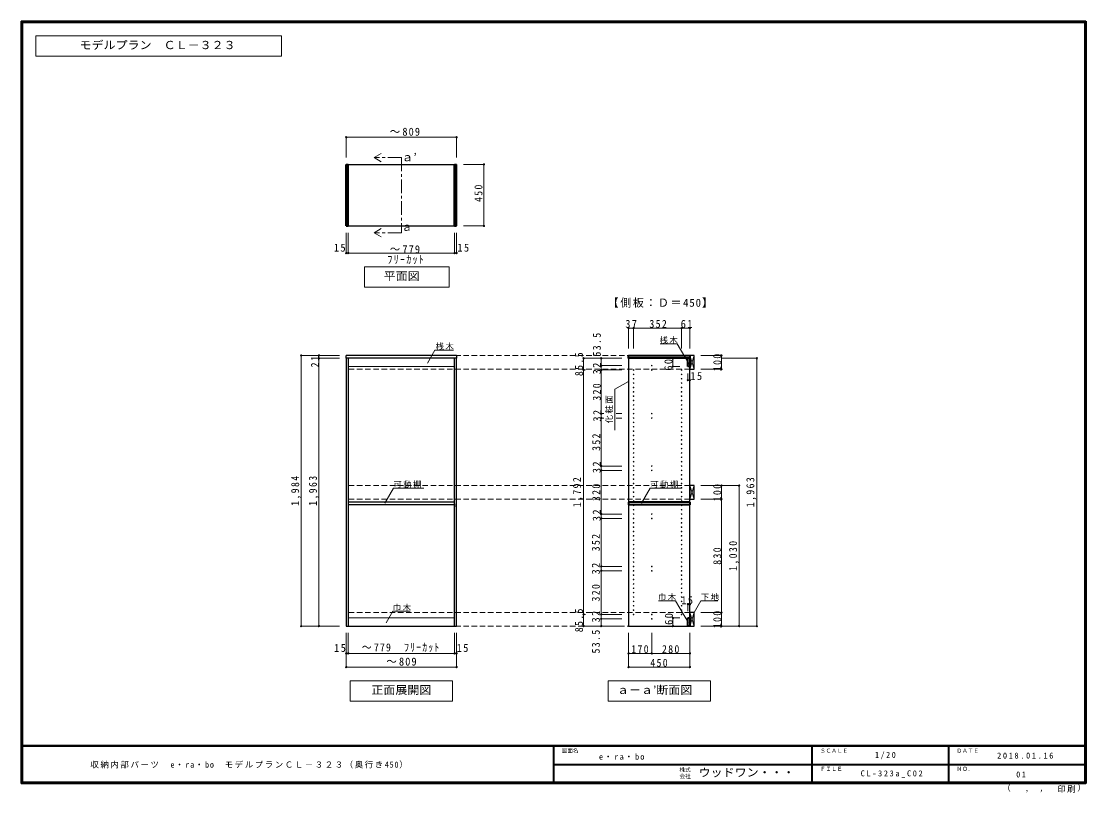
# Model space of a CAD drawing. Units: millimetres at full size, sheet at 1:20. Extents: x -3922 to 3878, y -2932 to 2722.
import ezdxf
from ezdxf.enums import TextEntityAlignment as Align

# ---------------------------------------------------------------- set-up
doc = ezdxf.new("R2010")
doc.units = ezdxf.units.MM
doc.header["$LTSCALE"] = 20
doc.header["$PDMODE"] = 32
doc.header["$PDSIZE"] = 10
doc.linetypes.add('CHAIN1', pattern=[8, 5, -1, 1, -1])
doc.linetypes.add('DASHED2', pattern=[3, 2, -1])
for name, color, linetype, lineweight in [('0-2', 2, 'Continuous', 35), ('0-3_固定棚', 3, 'Continuous', 25), ('0-5_側板', 4, 'Continuous', 9), ('0-7_桟木・巾木', 2, 'Continuous', 35), ('0-8', 3, 'Continuous', 25), ('0-A_文字', 7, 'Continuous', 18), ('0-B_寸法', 7, 'Continuous', 9), ('F-1_枠', 6, 'Continuous', 40)]:
    doc.layers.add(name, color=color, linetype=linetype, lineweight=lineweight)
doc.layers.add('F-A_文字', color=7, linetype='Continuous')
doc.styles.add('ＭＳ ゴシック', font='')
doc.styles.get('ＭＳ ゴシック').set_extended_font_data('MS Gothic')

msp = doc.modelspace()

# ---------------------------------------------------------------- linework, layer by layer
at = {"layer": '0-2'}
for p, q in [((-1541.03, 1222.73), (-1541.03, 1672.73)), ((-1541.03, 1672.73), (-1526.03, 1672.73)), ((-1526.03, 1222.73), (-1526.03, 1672.73)), ((-747.03, 1222.73), (-747.03, 1672.73)), ((-747.03, 1672.73), (-732.03, 1672.73)), ((-732.03, 1222.73), (-732.03, 1672.73)), ((-1541.03, 1222.73), (-1526.03, 1222.73)), ((-747.03, 1222.73), (-732.03, 1222.73)), ((527.97, 272.73), (977.97, 272.73)), ((977.97, 272.73), (977.97, 251.73))]:
    msp.add_line(p, q, dxfattribs=at)
at = {"layer": '0-2', "color": 3, "lineweight": 25}
for p, q in [((-1541.03, 251.73), (-1541.03, 272.73)), ((-732.03, 272.73), (-1541.03, 272.73)), ((-1541.03, 251.73), (-1541.03, -1711.27)), ((-732.03, 251.73), (-1541.03, 251.73)), ((-1526.03, 251.73), (-1526.03, -1711.27)), ((-747.03, -1711.27), (-747.03, 251.73)), ((-732.03, 272.73), (-732.03, 251.73)), ((-732.03, -1711.27), (-732.03, 251.73)), ((-1541.03, -1711.27), (-732.03, -1711.27))]:
    msp.add_line(p, q, dxfattribs=at)
at = {"layer": '0-2'}
msp.add_lwpolyline([(977.97, 251.73), (527.97, 251.73), (527.97, 272.73)], dxfattribs=at)
at = {"layer": '0-3_固定棚'}
for p, q in [((-1526.03, 1672.73), (-747.03, 1672.73)), ((-1526.03, 1222.73), (-747.03, 1222.73)), ((-747.03, -802.27), (-1526.03, -802.27)), ((-1526.03, -815.27), (-1526.03, -836.27)), ((-747.03, -823.27), (-1526.03, -823.27)), ((-747.03, -815.27), (-747.03, -836.27))]:
    msp.add_line(p, q, dxfattribs=at)
at = {"layer": '0-3_固定棚', "color": 2, "lineweight": 35}
for p, q in [((977.97, -802.27), (527.97, -802.27)), ((527.97, -802.27), (527.97, -823.27)), ((977.97, -823.27), (527.97, -823.27)), ((977.97, -802.27), (977.97, -823.27))]:
    msp.add_line(p, q, dxfattribs=at)
at = {"layer": '0-5_側板', "color": 3, "lineweight": 25}
for p, q in [((977.97, 251.73), (527.97, 251.73)), ((977.97, -1711.27), (977.97, 251.73))]:
    msp.add_line(p, q, dxfattribs=at)
msp.add_lwpolyline([(527.97, 251.73), (527.97, -1711.27), (977.97, -1711.27)], dxfattribs=at)
at = {"layer": '0-5_側板'}
for centre in [(564.97, 166.23), (697.97, 198.23), (697.97, 166.23), (916.97, 166.23), (564.97, 134.23), (564.97, 102.23), (916.97, 134.23), (916.97, 102.23), (564.97, 70.23), (564.97, 38.23), (564.97, 6.23), (916.97, 70.23), (916.97, 38.23), (916.97, 6.23), (564.97, -25.77), (564.97, -57.77), (916.97, -25.77), (916.97, -57.77), (564.97, -89.77), (564.97, -121.77), (564.97, -153.77), (697.97, -153.77), (916.97, -89.77), (916.97, -121.77), (916.97, -153.77), (564.97, -185.77), (564.97, -217.77), (697.97, -185.77), (916.97, -185.77), (916.97, -217.77), (564.97, -249.77), (564.97, -281.77), (564.97, -313.77), (916.97, -249.77), (916.97, -281.77), (916.97, -313.77), (564.97, -345.77), (564.97, -377.77), (916.97, -345.77), (916.97, -377.77), (564.97, -409.77), (564.97, -441.77), (916.97, -409.77), (916.97, -441.77), (564.97, -473.77), (564.97, -505.77), (564.97, -537.77), (697.97, -537.77), (916.97, -473.77), (916.97, -505.77), (916.97, -537.77), (564.97, -569.77), (564.97, -601.77), (697.97, -569.77), (916.97, -569.77), (916.97, -601.77), (564.97, -633.77), (564.97, -665.77), (564.97, -697.77), (916.97, -633.77), (916.97, -665.77), (916.97, -697.77), (564.97, -729.77), (564.97, -761.77), (916.97, -729.77), (916.97, -761.77), (564.97, -793.77), (564.97, -825.77), (564.97, -857.77), (916.97, -793.77), (916.97, -825.77), (916.97, -857.77), (564.97, -889.77), (564.97, -921.77), (697.97, -889.77), (697.97, -921.77), (916.97, -889.77), (916.97, -921.77), (564.97, -953.77), (564.97, -985.77), (916.97, -953.77), (916.97, -985.77), (564.97, -1017.77), (564.97, -1049.77), (564.97, -1081.77), (916.97, -1017.77), (916.97, -1049.77), (916.97, -1081.77), (564.97, -1113.77), (564.97, -1145.77), (916.97, -1113.77), (916.97, -1145.77), (564.97, -1177.77), (564.97, -1209.77), (564.97, -1241.77), (916.97, -1177.77), (916.97, -1209.77), (916.97, -1241.77), (564.97, -1273.77), (564.97, -1305.77), (697.97, -1273.77), (697.97, -1305.77), (916.97, -1273.77), (916.97, -1305.77), (564.97, -1337.77), (564.97, -1369.77), (564.97, -1401.77), (916.97, -1337.77), (916.97, -1369.77), (916.97, -1401.77), (564.97, -1433.77), (564.97, -1465.77), (916.97, -1433.77), (916.97, -1465.77), (564.97, -1497.77), (564.97, -1529.77), (564.97, -1561.77), (916.97, -1497.77), (916.97, -1529.77), (916.97, -1561.77), (564.97, -1593.77), (564.97, -1625.77), (697.97, -1625.77), (916.97, -1593.77), (916.97, -1625.77), (697.97, -1657.77)]:
    msp.add_circle(centre, 2.5, dxfattribs=at)
at = {"layer": '0-7_桟木・巾木'}
for p, q in [((977.97, 251.73), (962.97, 251.73)), ((962.97, 191.73), (962.97, 251.73)), ((977.97, 251.73), (977.97, 191.73)), ((962.97, -1651.27), (977.97, -1651.27)), ((977.97, -1651.27), (977.97, -1711.27))]:
    msp.add_line(p, q, dxfattribs=at)
at = {"layer": '0-7_桟木・巾木', "color": 7, "lineweight": 18}
for p, q in [((-747.03, 191.73), (-1526.03, 191.73)), ((-1526.03, -1651.27), (-747.03, -1651.27))]:
    msp.add_line(p, q, dxfattribs=at)
at = {"layer": '0-7_桟木・巾木'}
for points in [[(977.97, 191.73), (966.47, 191.73), (962.97, 191.73)], [(977.97, -1711.27), (962.97, -1711.27), (962.97, -1651.27)]]:
    msp.add_lwpolyline(points, dxfattribs=at)
at = {"layer": '0-8'}
for p, q in [((977.97, 272.73), (977.97, 172.73)), ((1007.97, 272.73), (977.97, 272.73)), ((1007.97, 172.73), (1007.97, 272.73)), ((977.97, 172.73), (1007.97, 172.73)), ((977.97, -681.27), (977.97, -781.27)), ((1007.97, -681.27), (977.97, -681.27)), ((1007.97, -781.27), (1007.97, -681.27)), ((977.97, -781.27), (1007.97, -781.27)), ((977.97, -1611.27), (977.97, -1711.27)), ((1007.97, -1611.27), (977.97, -1611.27)), ((1007.97, -1711.27), (1007.97, -1611.27)), ((977.97, -1711.27), (1007.97, -1711.27))]:
    msp.add_line(p, q, dxfattribs=at)
at = {"layer": '0-8', "color": 7, "lineweight": 18}
for p, q in [((977.97, 172.73), (1007.97, 272.73)), ((977.97, 272.73), (1007.97, 172.73)), ((977.97, -781.27), (1007.97, -681.27)), ((977.97, -681.27), (1007.97, -781.27)), ((977.97, -1711.27), (1007.97, -1611.27)), ((977.97, -1611.27), (1007.97, -1711.27))]:
    msp.add_line(p, q, dxfattribs=at)
at = {"layer": '0-A_文字'}
for p, q in [((-1336.53, 1722.73), (-1284.57, 1752.73)), ((-1336.53, 1722.73), (-1284.57, 1692.73)), ((-1336.53, 1172.73), (-1284.57, 1202.73)), ((-1336.53, 1172.73), (-1284.57, 1142.73)), ((-786.53, 922.73), (-786.53, 772.73)), ((-1406.53, 772.73), (-786.53, 772.73)), ((884.62, 358.32), (758.59, 358.32)), ((971.3, 208.2), (884.62, 358.32)), ((-945.44, 216.5), (-890.62, 311.47)), ((-756.03, 311.47), (-890.62, 311.47)), ((527.97, 82.66), (427.97, 24.93)), ((427.97, -275.07), (427.97, 24.93)), ((-1195.13, -700.12), (-1258.77, -810.35)), ((-1195.13, -700.12), (-971.41, -700.12)), ((686.74, -700.12), (623.1, -810.35)), ((686.74, -700.12), (910.46, -700.12)), ((1007.97, -1611.27), (1057.39, -1525.68)), ((1057.39, -1525.68), (1183.41, -1525.68)), ((-1248.3, -1686.83), (-1199.54, -1602.39)), ((-1199.54, -1602.39), (-1073.52, -1602.39)), ((-761.53, -2111.27), (-761.53, -2261.27)), ((1127.97, -2111.27), (1127.97, -2261.27)), ((-1511.53, -2261.27), (-761.53, -2261.27)), ((377.97, -2261.27), (1127.97, -2261.27))]:
    msp.add_line(p, q, dxfattribs=at)
at = {"layer": '0-A_文字', "linetype": 'CHAIN1'}
for p, q in [((-1136.53, 1722.73), (-1336.53, 1722.73)), ((-1136.53, 1722.73), (-1136.53, 1172.73)), ((-1136.53, 1172.73), (-1336.53, 1172.73))]:
    msp.add_line(p, q, dxfattribs=at)
at = {"layer": '0-A_文字'}
msp.add_lwpolyline([(-3815.36, 2465.63), (-2015.36, 2465.63), (-2015.36, 2615.63), (-3815.36, 2615.63)], close=True, dxfattribs=at)
for points in [[(-786.53, 922.73), (-1406.53, 922.73), (-1406.53, 772.73)], [(966.57, -1687.41), (873.19, -1525.68), (747.16, -1525.68)], [(-761.53, -2111.27), (-1511.53, -2111.27), (-1511.53, -2261.27)], [(1127.97, -2111.27), (377.97, -2111.27), (377.97, -2261.27)]]:
    msp.add_lwpolyline(points, dxfattribs=at)
at = {"layer": '0-B_寸法', "color": 4}
for p, q in [((-1541.03, 1872.73), (-732.03, 1872.73)), ((-1541.03, 1872.73), (-1541.03, 1722.73)), ((-732.03, 1872.73), (-732.03, 1722.73)), ((-532.03, 1672.73), (-682.03, 1672.73)), ((-532.03, 1672.73), (-532.03, 1222.73)), ((-1541.03, 1022.73), (-1541.03, 1172.73)), ((-1526.03, 1022.73), (-1526.03, 1172.73)), ((-747.03, 1022.73), (-747.03, 1172.73)), ((-732.03, 1022.73), (-732.03, 1172.73)), ((-532.03, 1222.73), (-682.03, 1222.73)), ((-1541.03, 1022.73), (-1526.03, 1022.73)), ((-1526.03, 1022.73), (-747.03, 1022.73)), ((-747.03, 1022.73), (-732.03, 1022.73)), ((527.97, 472.73), (527.97, 322.73)), ((527.97, 472.73), (977.97, 472.73)), ((564.97, 472.73), (564.97, 322.73)), ((916.97, 472.73), (916.97, 322.73)), ((977.97, 472.73), (977.97, 322.73)), ((-1871.03, 272.73), (-1871.03, -1711.27)), ((-1871.03, 272.73), (-1591.03, 272.73)), ((-1741.03, 272.73), (-1741.03, 251.73)), ((-1741.03, 251.73), (-1741.03, -1711.27)), ((-1741.03, 251.73), (-1591.03, 251.73)), ((197.97, 251.73), (197.97, -1711.27)), ((197.97, 251.73), (327.97, 251.73)), ((327.97, 251.73), (327.97, 198.23)), ((477.97, 251.73), (327.97, 251.73)), ((852.97, 251.73), (852.97, 191.73)), ((852.97, 251.73), (902.97, 251.73)), ((1207.97, 272.73), (1057.97, 272.73)), ((1207.97, 272.73), (1207.97, 172.73)), ((1467.97, 251.73), (1207.97, 251.73)), ((1467.97, 251.73), (1467.97, -1711.27)), ((197.97, 166.23), (212.98, 166.23)), ((327.97, 198.23), (327.97, 166.23)), ((477.97, 198.23), (327.97, 198.23)), ((327.97, 166.23), (327.97, -153.77)), ((477.97, 166.23), (327.97, 166.23)), ((852.97, 191.73), (902.97, 191.73)), ((1207.97, 172.73), (1057.97, 172.73)), ((962.97, 91.73), (962.97, 141.73)), ((962.97, 91.73), (977.97, 91.73)), ((977.97, 91.73), (977.97, 141.73)), ((327.97, -153.77), (327.97, -185.77)), ((346.46, -153.77), (327.97, -153.77)), ((477.97, -153.77), (438.22, -153.77)), ((327.97, -185.77), (327.97, -537.77)), ((346.46, -185.77), (327.97, -185.77)), ((477.97, -185.77), (438.22, -185.77)), ((327.97, -537.77), (327.97, -569.77)), ((477.97, -537.77), (327.97, -537.77)), ((327.97, -569.77), (327.97, -889.77)), ((477.97, -569.77), (327.97, -569.77)), ((1337.97, -681.27), (1057.97, -681.27)), ((1207.97, -781.27), (1207.97, -681.27)), ((1337.97, -1711.27), (1337.97, -681.27)), ((1207.97, -781.27), (1057.97, -781.27)), ((1207.97, -1611.27), (1207.97, -781.27)), ((327.97, -889.77), (327.97, -921.77)), ((477.97, -889.77), (327.97, -889.77)), ((477.97, -921.77), (327.97, -921.77)), ((327.97, -1273.77), (327.97, -921.77)), ((327.97, -1305.77), (327.97, -1273.77)), ((327.97, -1273.77), (477.97, -1273.77)), ((327.97, -1625.77), (327.97, -1305.77)), ((327.97, -1305.77), (477.97, -1305.77)), ((962.97, -1551.27), (977.97, -1551.27)), ((962.97, -1551.27), (962.97, -1601.27)), ((977.97, -1551.27), (977.97, -1601.27)), ((197.97, -1625.77), (212.98, -1625.77)), ((327.97, -1657.77), (327.97, -1625.77)), ((327.97, -1625.77), (477.97, -1625.77)), ((1207.97, -1611.27), (1057.97, -1611.27)), ((1207.97, -1711.27), (1207.97, -1611.27)), ((-1871.03, -1711.27), (-1591.03, -1711.27)), ((197.97, -1711.27), (327.97, -1711.27)), ((327.97, -1711.27), (327.97, -1657.77)), ((327.97, -1657.77), (477.97, -1657.77)), ((327.97, -1711.27), (477.97, -1711.27)), ((852.97, -1651.27), (852.97, -1711.27)), ((852.97, -1651.27), (902.97, -1651.27)), ((852.97, -1711.27), (902.97, -1711.27)), ((1467.97, -1711.27), (1057.97, -1711.27)), ((-1526.03, -1911.27), (-1526.03, -1761.27)), ((-747.03, -1911.27), (-747.03, -1761.27)), ((-732.03, -1911.27), (-732.03, -1761.27)), ((527.97, -2011.27), (527.97, -1761.27)), ((697.97, -1911.27), (697.97, -1761.27)), ((977.97, -2011.27), (977.97, -1761.27)), ((-1541.03, -2011.27), (-1541.03, -1911.27)), ((-747.03, -1911.27), (-1526.03, -1911.27)), ((-732.03, -1911.27), (-747.03, -1911.27)), ((-732.03, -2011.27), (-732.03, -1911.27)), ((527.97, -1911.27), (977.97, -1911.27)), ((-1541.03, -2011.27), (-732.03, -2011.27)), ((527.97, -2011.27), (977.97, -2011.27))]:
    msp.add_line(p, q, dxfattribs=at)
at = {"layer": '0-B_寸法', "color": 4, "linetype": 'DASHED2'}
for p, q in [((977.97, 272.73), (-1541.03, 272.73)), ((977.97, 172.73), (-1541.03, 172.73)), ((977.97, -681.27), (-1541.03, -681.27)), ((977.97, -781.27), (-1541.03, -781.27)), ((977.97, -1611.27), (-1541.03, -1611.27)), ((977.97, -1711.27), (-1541.03, -1711.27))]:
    msp.add_line(p, q, dxfattribs=at)
at = {"layer": '0-B_寸法', "color": 4}
msp.add_lwpolyline([(-1526.03, -1911.27), (-1541.03, -1911.27), (-1541.03, -1761.27)], dxfattribs=at)
at = {"layer": '0-B_寸法'}
for p in [(-1541.03, 1872.73), (-732.03, 1872.73), (-532.03, 1672.73), (-532.03, 1222.73), (-1541.03, 1022.73), (-1526.03, 1022.73), (-747.03, 1022.73), (-732.03, 1022.73), (527.97, 472.73), (564.97, 472.73), (916.97, 472.73), (977.97, 472.73), (-1871.03, 272.73), (-1741.03, 272.73), (-1741.03, 251.73), (197.97, 251.73), (327.97, 251.73), (852.97, 251.73), (1207.97, 272.73), (1467.97, 251.73), (197.97, 166.23), (327.97, 198.23), (327.97, 166.23), (852.97, 191.73), (1207.97, 172.73), (962.97, 91.73), (977.97, 91.73), (327.97, -153.77), (327.97, -185.77), (327.97, -537.77), (327.97, -569.77), (1207.97, -681.27), (1337.97, -681.27), (1207.97, -781.27), (327.97, -889.77), (327.97, -921.77), (327.97, -1273.77), (327.97, -1305.77), (962.97, -1551.27), (977.97, -1551.27), (197.97, -1625.77), (327.97, -1625.77), (1207.97, -1611.27), (-1871.03, -1711.27), (-1741.03, -1711.27), (197.97, -1711.27), (327.97, -1657.77), (327.97, -1711.27), (852.97, -1651.27), (852.97, -1711.27), (1207.97, -1711.27), (1337.97, -1711.27), (1467.97, -1711.27), (-1541.03, -1911.27), (-1526.03, -1911.27), (-747.03, -1911.27), (-732.03, -1911.27), (527.97, -1911.27), (697.97, -1911.27), (977.97, -1911.27), (-1541.03, -2011.27), (-732.03, -2011.27), (527.97, -2011.27), (977.97, -2011.27)]:
    msp.add_point(p, dxfattribs=at)
at = {"layer": 'F-1_枠'}
for p, q in [((-3922.03, 2722.29), (-3922.03, -2864.37)), ((-3922.03, 2722.29), (3877.97, 2722.29)), ((-3922.03, 2718.96), (3877.97, 2718.96)), ((-3922.03, 2715.63), (3877.97, 2715.63)), ((-3918.7, 2722.29), (-3918.7, -2864.37)), ((-3915.36, 2722.29), (-3915.36, -2864.37)), ((3871.3, 2722.29), (3871.3, -2864.37)), ((3874.63, 2722.29), (3874.63, -2864.37)), ((3877.97, 2722.29), (3877.97, -2864.37)), ((3877.97, -2587.71), (-3922.03, -2587.71)), ((3877.97, -2591.04), (-3922.03, -2591.04)), ((-22.03, -2591.04), (-22.03, -2857.71)), ((1871.3, -2591.04), (1871.3, -2857.71)), ((2871.3, -2591.04), (2871.3, -2857.71)), ((-22.03, -2724.37), (3871.3, -2724.38)), ((3877.97, -2857.71), (-3922.03, -2857.71)), ((3877.97, -2861.04), (-3922.03, -2861.04)), ((3877.97, -2864.37), (-3922.03, -2864.37))]:
    msp.add_line(p, q, dxfattribs=at)

# ---------------------------------------------------------------- texts
at = {"layer": '0-A_文字', "style": 'ＭＳ ゴシック', "width": 1.1}
for s, p in [('モデルプラン\u3000ＣＬ－３２３', (-3495.36, 2500.63)), ('ａ’', (-1136.53, 1678.62)), ('平面図', (-1266.53, 807.73)), ('正面展開図', (-1356.53, -2226.27)), ('ａ－ａ’断面図', (442.97, -2226.27))]:
    msp.add_text(s, height=58.65, dxfattribs=at).set_placement(p, align=Align.BOTTOM_LEFT)
at = {"layer": '0-A_文字', "style": 'ＭＳ ゴシック'}
msp.add_text('ａ', height=58.65, dxfattribs=at).set_placement((-1136.53, 1168.45), align=Align.BOTTOM_LEFT)
at = {"layer": '0-A_文字', "attachment_point": 7, "style": 'ＭＳ ゴシック'}
for s, insert, char_height in [('\\T1.15;【側板：Ｄ＝450】', (375.47, 622.73), 58.65), ('\\T1.17;桟木', (754.62, 358.32), 43.99), ('\\T1.17;桟木', (-886.03, 311.47), 43.99), ('\\T1.17;可動棚', (-1195.13, -700.12), 43.99), ('\\T1.17;可動棚', (686.74, -700.12), 43.99), ('\\T1.17;巾木', (743.19, -1525.68), 43.99), ('\\T1.17;下地', (1057.39, -1525.68), 43.99), ('\\T1.17;巾木', (-1199.54, -1602.39), 43.99), ('\\T1.28;\\W0.95;e・ra・bo', (311.3, -2691.04), 43.99)]:
    msp.add_mtext(s, dxfattribs=dict(at, insert=insert, char_height=char_height))
at = {"layer": '0-A_文字', "insert": (412.97, -225.07), "char_height": 43.99, "attachment_point": 7, "rotation": 90, "style": 'ＭＳ ゴシック'}
msp.add_mtext('\\T1.17;化粧面', dxfattribs=at)
at = {"layer": '0-B_寸法', "char_height": 58.65, "attachment_point": 7, "style": 'ＭＳ ゴシック'}
for s, insert in [('\\T1.21;\\W0.95;～809', (-1221.53, 1882.73)), ('\\T1.27;\\W0.95;15', (-1631.55, 1032.73)), ('\\T1.21;\\W0.95;～779', (-1221.53, 1020.91)), ('\\T1.27;\\W0.95;15', (-726.46, 1032.73)), ('\\T1.28;\\W0.9;ﾌﾘｰｶｯﾄ', (-1239.03, 942.03)), ('\\T1.27;\\W0.95;37', (503.97, 473.94)), ('\\T1.27;\\W0.9;352', (680.97, 473.94)), ('\\T1.27;\\W0.95;61', (909.97, 473.94)), ('\\T1.27;\\W0.95;15', (980.86, 91.73)), ('\\T1.27;\\W0.95;15', (914.12, -1551.27)), ('\\T1.27;\\W0.95;15', (-1629.37, -1901.27)), ('\\T1.23;\\W0.9;～779\u3000ﾌﾘｰｶｯﾄ', (-1426.53, -1901.27)), ('\\T1.27;\\W0.95;15', (-732.03, -1901.27)), ('\\T1.27;\\W0.9;170', (547.97, -1910.06)), ('\\T1.27;\\W0.9;280', (772.97, -1910.06)), ('\\T1.21;\\W0.95;～809', (-1246.53, -2001.27)), ('\\T1.27;\\W0.9;450', (687.43, -2010.06))]:
    msp.add_mtext(s, dxfattribs=dict(at, insert=insert))
at = {"layer": '0-B_寸法', "char_height": 58.65, "attachment_point": 7, "rotation": 90, "style": 'ＭＳ ゴシック'}
for s, insert in [('\\T1.27;\\W0.9;450', (-542.03, 1397.73)), ('\\T1.28;\\W0.9;53.5', (325.36, 264.81)), ('\\T1.27;\\W0.95;21', (-1741.03, 184.45)), ('\\T1.28;\\W0.9;85.5', (194.65, 121.48)), ('\\T1.27;\\W0.95;60', (849.77, 160.86)), ('\\T1.27;\\W0.9;100', (1207.97, 157.73)), ('\\T1.27;\\W0.95;32', (325.36, 134.1)), ('\\T1.27;\\W0.9;320', (325.36, -58.77)), ('\\T1.27;\\W0.95;32', (327.97, -212.27)), ('\\T1.27;\\W0.9;352', (321.06, -426.77)), ('\\T1.27;\\W0.95;32', (324.46, -589.89)), ('\\T1.28;\\W0.9;1,984', (-1871.03, -829.27)), ('\\T1.28;\\W0.9;1,963', (-1741.03, -829.27)), ('\\T1.28;\\W0.9;1,792', (194.65, -839.77)), ('\\T1.27;\\W0.9;320', (321.06, -794.77)), ('\\T1.27;\\W0.9;100', (1207.97, -796.27)), ('\\T1.28;\\W0.9;1,963', (1464.65, -839.77)), ('\\T1.27;\\W0.95;32', (324.46, -941.89)), ('\\T1.27;\\W0.9;352', (317.97, -1162.77)), ('\\T1.28;\\W0.9;1,030', (1337.97, -1306.27)), ('\\T1.27;\\W0.9;830', (1207.97, -1261.27)), ('\\T1.27;\\W0.95;32', (317.97, -1332.27)), ('\\T1.27;\\W0.9;320', (317.97, -1530.77)), ('\\T1.28;\\W0.9;85.5', (194.65, -1756.02)), ('\\T1.27;\\W0.95;32', (317.97, -1684.27)), ('\\T1.27;\\W0.95;60', (852.97, -1702.05)), ('\\T1.27;\\W0.9;100', (1207.97, -1726.27)), ('\\T1.28;\\W0.9;53.5', (317.97, -1911.84))]:
    msp.add_mtext(s, dxfattribs=dict(at, insert=insert))
at = {"layer": 'F-A_文字', "style": 'ＭＳ ゴシック'}
for s, height, p in [('図面名', 29.33, (37.97, -2647.71)), ('ＳＣＡＬＥ', 29.33, (1931.3, -2647.71)), ('ＤＡＴＥ', 29.33, (2931.3, -2647.71)), ('株式', 29.33, (901.3, -2787.04)), ('会社', 29.33, (901.3, -2835.04)), ('ＦＩＬＥ', 29.33, (1931.3, -2781.04)), ('ＮＯ．', 29.33, (2931.3, -2781.04)), ('（', 43.99, (3267.32, -2933.25)), ('）', 43.99, (3816.9, -2930.46)), (',', 43.99, (3432.15, -2933.25)), (',', 43.99, (3538.1, -2931.39))]:
    msp.add_text(s, height=height, dxfattribs=at).set_placement(p, align=Align.BOTTOM_LEFT)
at = {"layer": 'F-A_文字', "style": 'ＭＳ ゴシック', "width": 1.1}
msp.add_text('ウッドワン・・・', height=58.65, dxfattribs=at).set_placement((1041.3, -2831.04), align=Align.BOTTOM_LEFT)
at = {"layer": 'F-A_文字', "char_height": 43.99, "attachment_point": 7, "style": 'ＭＳ ゴシック'}
for s, insert in [('\\T1.38;\\W0.9;1/20', (2333.8, -2687.71)), ('\\T1.39;\\W0.85;2018.01.16', (3228.8, -2682.71)), ('\\T1.19;収納内部パーツ\u3000e・ra・bo\u3000モデルプランＣＬ－３２３（奥行き450）', (-3415.36, -2754.37)), ('\\T1.39;\\W0.85;CL-323a_C02', (2228.8, -2821.04)), ('\\T1.36;\\W0.9;01', (3368.8, -2821.04)), ('\\T1.17;印刷', (3670.07, -2932.32))]:
    msp.add_mtext(s, dxfattribs=dict(at, insert=insert))

doc.saveas('drawing.dxf')
